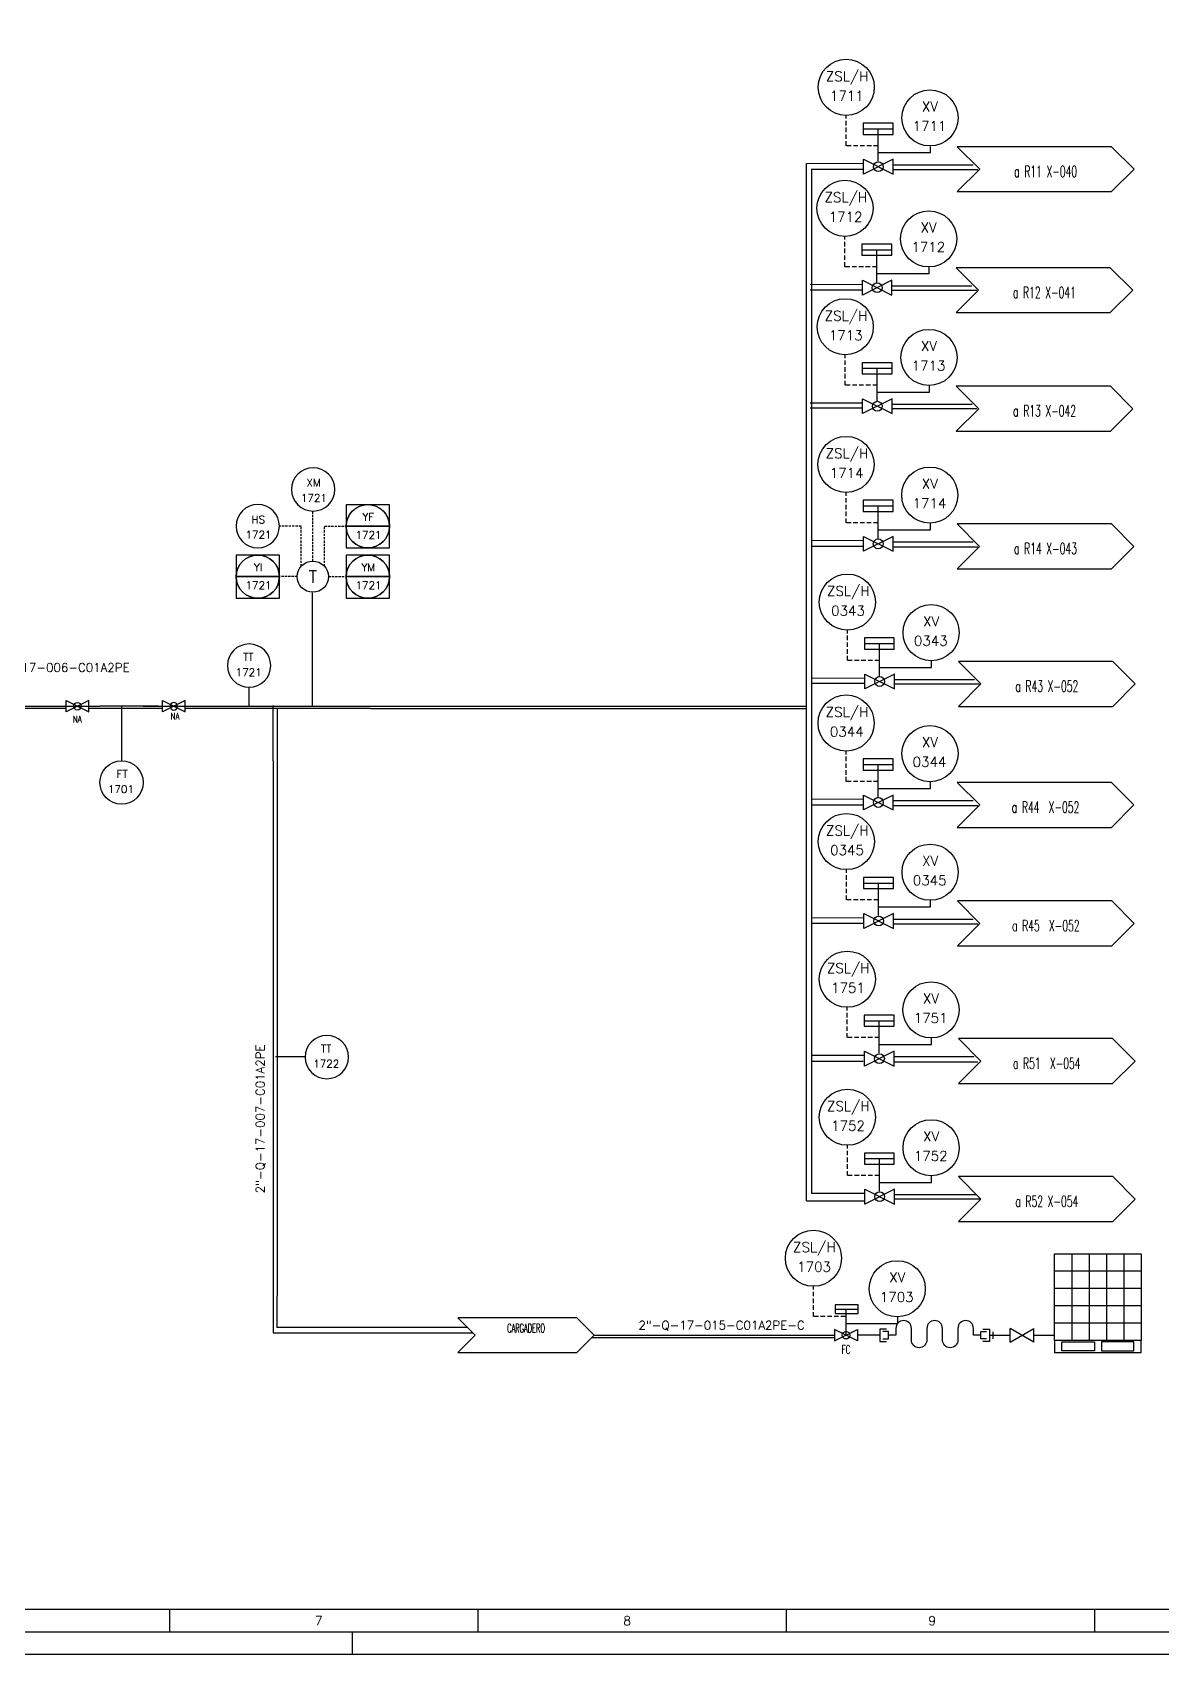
# Model space of a CAD drawing. Header units: millimetres. Extents: x 559 to 3993, y 623 to 920.
# Drawn here: x 1257.3 to 1382.4, y 622.9 to 802.7 of the extents above; entities that cross this region are included whole.
import ezdxf
from ezdxf.enums import TextEntityAlignment as Align

# ---------------------------------------------------------------- set-up
doc = ezdxf.new("R2010")
doc.units = ezdxf.units.MM
doc.linetypes.add('TRAZOS', pattern=[0.75, 0.5, -0.25])
for name, color, linetype in [('EQUIPOS', 5, 'Continuous'), ('FORMATO', 7, 'Continuous'), ('INSTRUMENTOS', 1, 'Continuous'), ('TEX', 7, 'Continuous'), ('TEXTO-VALVULAS Y ACCESORIOS', 7, 'Continuous'), ('TUBERIA', 5, 'Continuous'), ('TUBERÍA2', 1, 'TRAZOS'), ('VALVULAS Y ACCESORIOS', 1, 'Continuous')]:
    doc.layers.add(name, color=color, linetype=linetype)
doc.layers.add('TUBERÍA3', color=1, linetype='Continuous', true_color=0xff0000)
doc.styles.add('PY', font='ROMANS.shx')
doc.styles.add('PY1', font='ROMANS.shx', dxfattribs={"width": 0.8})
doc.styles.add('PY3', font='ROMANS.shx', dxfattribs={"width": 0.6})
doc.linetypes.add('SEÑAL_MECANICA2', pattern='A,4.411183,["o",PY,S=4.130212,R=360,X=0,Y=-1.374288],0.588817,-0.374158,["",PY,S=2,R=360,X=0,Y=-0.688262],-2.183682', length=7.55784)

# ---------------------------------------------------------------- blocks, each defined once
blk = doc.blocks.new('VALV GLOB-V')
at = {"layer": 'INSTRUMENTOS', "color": 1, "flags": 128}
blk.add_lwpolyline([(5.7, -1.43), (5.7, 1.43), (0, -1.43), (0, 1.43)], close=True, dxfattribs=at)
at = {"layer": 'INSTRUMENTOS', "color": 1}
blk.add_circle((2.85, 0), 0.95, dxfattribs=at)
at = {"layer": 'INSTRUMENTOS', "color": 7, "linetype": 'SEÑAL_MECANICA2', "style": 'PY'}
blk.add_attdef('REF.', text='', height=2, dxfattribs=at).set_placement((3, -3.37), align=Align.MIDDLE)
blk = doc.blocks.new('SEÑAL CIR')
at = {"color": 1}
blk.add_circle((0, 5.7), 5.7, dxfattribs=at)
at = {"layer": 'INSTRUMENTOS', "linetype": 'Continuous', "style": 'PY', "flags": 4}
for p in [(0.18, 6.94), (0.13, 2.95)]:
    blk.add_attdef('---', text='', height=2, dxfattribs=at).set_placement(p, align=Align.CENTER)
blk = doc.blocks.new('MARCO-A1')
at = {"layer": 'FORMATO', "color": 5}
for p, q in [((420.5, 10), (420.5, 5)), ((488.92, 10), (488.92, 5)), ((557.33, 10), (557.33, 5)), ((625.75, 10), (625.75, 5))]:
    blk.add_line(p, q, dxfattribs=at)
at = {"layer": 'FORMATO', "color": 1, "linetype": 'Continuous'}
blk.add_line((461, 5), (461, 0), dxfattribs=at)
at = {"layer": 'FORMATO', "color": 1}
blk.add_lwpolyline([(0, 594), (841, 594), (841, 0), (0, 0)], close=True, dxfattribs=at)
at = {"layer": 'FORMATO', "color": 5}
blk.add_lwpolyline([(5, 589), (836, 589), (836, 5), (5, 5)], close=True, dxfattribs=at)
at = {"layer": 'FORMATO', "color": 8, "linetype": 'Continuous'}
blk.add_lwpolyline([(10, 584), (831, 584), (831, 10), (10, 10)], close=True, dxfattribs=at)
at = {"layer": 'FORMATO', "color": 1, "style": 'PY'}
for s, p in [('7', (452.75, 6.5)), ('8', (521.17, 6.5)), ('9', (588.85, 6.5))]:
    blk.add_text(s, height=2, dxfattribs=at).set_placement(p)
blk = doc.blocks.new('SEÑAL CIRCU MARCO')
at = {"color": 1, "linetype": 'Continuous', "ltscale": 0.5}
blk.add_line((5.7, 5.7), (-5.7, 5.7), dxfattribs=at)
at = {"color": 1, "flags": 128}
blk.add_lwpolyline([(5.7, 0), (-5.7, 0), (-5.7, 11.4), (5.7, 11.4)], close=True, dxfattribs=at)
at = {"color": 1}
blk.add_circle((0, 5.7), 5.7, dxfattribs=at)
at = {"style": 'PY'}
for tag, p in [('XXX', (0.18, 7.98)), ('YYY', (0.13, 3.24))]:
    blk.add_attdef(tag, text='', height=2, dxfattribs=at).set_placement(p, align=Align.MIDDLE)
blk = doc.blocks.new('BANDERA DE FLUJO')
at = {"layer": 'TEX', "color": 1, "ltscale": 0.1, "flags": 128}
blk.add_lwpolyline([(-4, 4), (-31.46, 4), (-27.46, 0), (-31.46, -4), (-4, -4), (0, 0)], close=True, dxfattribs=at)
at = {"layer": 'TEX', "style": 'PY1', "width": 0.8}
for tag, p in [('ETIQUETA-LINEA-1', (-15.73, 0.61)), ('ETIQUETA-LINEA-2', (-15.73, -2.91))]:
    blk.add_attdef(tag, text='', height=2, dxfattribs=at).set_placement(p, align=Align.CENTER)

msp = doc.modelspace()

# ---------------------------------------------------------------- linework, layer by layer
at = {"color": 5}
for p, q in [((1343.56, 788.2), (1349.35, 788.18)), ((1352.67, 788.03), (1361.51, 788.03)), ((1343.44, 774.79), (1349.25, 774.77)), ((1352.53, 774.62), (1361.37, 774.62)), ((1343.46, 761.65), (1349.28, 761.63)), ((1352.55, 761.48), (1361.4, 761.48)), ((1343.56, 746.4), (1349.38, 746.38)), ((1352.65, 746.23), (1361.5, 746.23)), ((1343.7, 731.14), (1349.49, 731.12)), ((1352.8, 730.97), (1361.65, 730.97)), ((1271.23, 728.01), (1264.75, 728.01)), ((1277.97, 728.01), (1295.01, 728.01)), ((1283.95, 721.96), (1283.95, 728.1)), ((1343.57, 717.73), (1349.39, 717.71)), ((1352.66, 717.56), (1361.51, 717.56)), ((1343.6, 704.59), (1349.41, 704.57)), ((1352.69, 704.42), (1361.53, 704.42)), ((1343.7, 689.34), (1349.51, 689.32)), ((1352.79, 689.17), (1361.63, 689.17)), ((1343.06, 673.2), (1349.54, 673.18)), ((1352.8, 673.87), (1361.88, 673.87))]:
    msp.add_line(p, q, dxfattribs=at)
at = {"color": 1}
for p, q in [((1281.28, 728.01), (1281.28, 730.11)), ((1363.31, 658.28), (1365.6, 658.28)), ((1363.75, 657.88), (1363.75, 658.68)), ((1368.25, 657.52), (1365.6, 659.05)), ((1365.6, 657.52), (1368.25, 659.05)), ((1365.6, 657.52), (1365.6, 659.05)), ((1368.25, 657.52), (1368.25, 659.05)), ((1370.54, 658.27), (1368.25, 658.27))]:
    msp.add_line(p, q, dxfattribs=at)
for p, q in [((1372.46, 667.31), (1372.46, 657.71)), ((1374.38, 667.31), (1374.38, 657.71)), ((1376.3, 667.31), (1376.3, 657.71)), ((1378.22, 667.31), (1378.22, 657.71)), ((1380.14, 665.39), (1370.54, 665.39)), ((1380.14, 663.47), (1370.54, 663.47)), ((1380.14, 661.55), (1370.54, 661.55)), ((1380.14, 659.63), (1370.54, 659.63))]:
    msp.add_line(p, q)
at = {"color": 4}
msp.add_line((1319.25, 658.03), (1346.17, 658.03), dxfattribs=at)
for points in [[(1380.14, 657.71), (1370.54, 657.71), (1370.54, 667.31), (1380.14, 667.31)], [(1380.14, 657.71), (1370.54, 657.71), (1370.54, 656.37), (1380.14, 656.37)], [(1371.36, 657.55), (1374.95, 657.55), (1374.95, 656.55), (1371.36, 656.55)], [(1379.32, 657.55), (1375.73, 657.55), (1375.73, 656.55), (1379.32, 656.55)]]:
    msp.add_lwpolyline(points, close=True)
at = {"color": 1, "flags": 128}
for points in [[(1351.91, 658.96), (1351.19, 658.96), (1351.19, 657.59), (1351.91, 657.59)], [(1362.59, 658.96), (1363.31, 658.96), (1363.31, 657.59), (1362.59, 657.59)]]:
    msp.add_lwpolyline(points, dxfattribs=at)
at = {"color": 1}
msp.add_circle((1288.34, 742.37), 1.73, dxfattribs=at)
at = {"layer": 'EQUIPOS'}
msp.add_line((1283.95, 721.94), (1283.95, 665.8), dxfattribs=at)
at = {"layer": 'INSTRUMENTOS', "color": 1, "ltscale": 0.1, "flags": 128}
for points in [[(1351.51, 657.87), (1352.13, 657.87), (1352.13, 658.7), (1351.51, 658.7)], [(1363, 657.87), (1362.37, 657.87), (1362.37, 658.7), (1363, 658.7)]]:
    msp.add_lwpolyline(points, dxfattribs=at)
at = {"layer": 'TUBERIA', "color": 5}
for p, q in [((1343.06, 788.18), (1343.56, 788.2)), ((1343.06, 673.2), (1343.06, 788.18)), ((1295.01, 728.01), (1343.06, 728.01)), ((1283.95, 665.8), (1283.95, 658.55)), ((1283.95, 658.55), (1306.09, 658.55))]:
    msp.add_line(p, q, dxfattribs=at)
at = {"layer": 'TUBERIA', "color": 4}
for p, q in [((1343.6, 787.55), (1343.6, 674)), ((1349.35, 787.52), (1343.57, 787.52)), ((1362.03, 787.46), (1352.69, 787.46)), ((1349.24, 774.14), (1343.46, 774.14)), ((1361.93, 774.08), (1352.58, 774.08)), ((1349.25, 761.04), (1343.47, 761.04)), ((1361.93, 760.98), (1352.59, 760.98)), ((1349.37, 745.7), (1343.58, 745.7)), ((1362.05, 745.64), (1352.7, 745.64)), ((1349.49, 730.52), (1343.71, 730.52)), ((1362.18, 730.46), (1352.83, 730.46)), ((1294.75, 727.75), (1343.06, 727.75)), ((1349.36, 717.04), (1343.58, 717.04)), ((1362.05, 716.98), (1352.7, 716.98)), ((1349.36, 703.92), (1343.58, 703.92)), ((1362.05, 703.86), (1352.7, 703.86)), ((1349.34, 688.61), (1343.73, 688.61)), ((1362.02, 688.55), (1352.78, 688.55)), ((1349.51, 674), (1343.6, 674)), ((1362.34, 673.35), (1352.83, 673.35)), ((1284.4, 666.13), (1284.36, 659.13)), ((1305.51, 659.13), (1284.36, 659.13))]:
    msp.add_line(p, q, dxfattribs=at)
at = {"layer": 'TUBERIA', "color": 1}
for p, q in [((1288.27, 740.59), (1288.27, 728.01)), ((1287.46, 689.15), (1284.22, 689.15))]:
    msp.add_line(p, q, dxfattribs=at)
at = {"layer": 'TUBERIA', "color": 4, "linetype": 'Continuous'}
for p, q in [((1260.99, 727.75), (1256.33, 727.75)), ((1269.54, 727.75), (1263.51, 727.75)), ((1271.67, 727.75), (1269.54, 727.75)), ((1294.75, 727.75), (1274.2, 727.75)), ((1284.4, 727.75), (1284.4, 719.36)), ((1284.4, 719.44), (1284.4, 666.13))]:
    msp.add_line(p, q, dxfattribs=at)
at = {"layer": 'TUBERIA', "color": 5, "linetype": 'Continuous'}
for p, q in [((1256.34, 728.01), (1264.75, 728.01)), ((1269.55, 728.01), (1277.97, 728.01)), ((1291.17, 728.01), (1295.01, 728.01)), ((1319.52, 658.3), (1346.17, 658.29)), ((1351.19, 658.29), (1348.69, 658.29))]:
    msp.add_line(p, q, dxfattribs=at)
at = {"layer": 'TUBERIA', "color": 1, "linetype": 'Continuous', "ltscale": 5}
msp.add_line((1267.15, 728.01), (1267.15, 721.95), dxfattribs=at)
at = {"layer": 'TUBERIA', "color": 5, "linetype": 'Continuous', "flags": 128}
msp.add_lwpolyline([(1362.37, 658.29), (1361.55, 658.29), (1361.55, 659.05, 1), (1359.83, 659.05), (1359.83, 657.76, -1), (1358.11, 657.76), (1358.11, 659.05, 1), (1356.39, 659.05), (1356.39, 657.76, -1), (1354.67, 657.76), (1354.67, 659.05, 1), (1352.95, 659.05), (1352.95, 658.29), (1352.13, 658.29)], format="xyb", dxfattribs=at)
at = {"layer": 'TUBERÍA2'}
for points in [[(1350.99, 790.14), (1347.45, 790.14), (1347.45, 793.47)], [(1350.85, 776.73), (1347.31, 776.73), (1347.31, 780.05)], [(1350.88, 763.59), (1347.34, 763.59), (1347.34, 766.92)], [(1350.98, 748.33), (1347.43, 748.33), (1347.43, 751.66)], [(1351.12, 733.08), (1347.58, 733.08), (1347.58, 736.41)], [(1350.99, 719.67), (1347.44, 719.67), (1347.44, 722.99)], [(1351.01, 706.53), (1347.47, 706.53), (1347.47, 709.86)], [(1351.11, 691.27), (1347.57, 691.27), (1347.57, 694.6)], [(1351.12, 675.98), (1347.58, 675.98), (1347.58, 679.31)], [(1347.36, 660.35), (1343.82, 660.35), (1343.82, 663.67)]]:
    msp.add_lwpolyline(points, dxfattribs=at)
at = {"layer": 'TUBERÍA2', "ltscale": 0.5}
for points in [[(1288.34, 744.1), (1288.34, 749.64)], [(1287.04, 743.51), (1287.04, 747.96), (1284.64, 747.96)], [(1289.64, 743.51), (1289.64, 747.96), (1292.04, 747.96)], [(1286.61, 742.37), (1284.64, 742.37)], [(1290.07, 742.37), (1292.04, 742.37)]]:
    msp.add_lwpolyline(points, dxfattribs=at)
at = {"layer": 'TUBERÍA3'}
for points in [[(1350.99, 789.38), (1356.78, 789.38)], [(1356.78, 789.38), (1356.78, 790.07)], [(1350.85, 775.96), (1356.64, 775.96)], [(1356.64, 775.96), (1356.64, 776.66)], [(1350.88, 762.83), (1356.67, 762.83)], [(1356.67, 762.83), (1356.67, 763.52)], [(1356.77, 747.57), (1356.77, 748.26)], [(1292.04, 747.95), (1296.84, 747.96)], [(1350.98, 747.57), (1356.77, 747.57)], [(1279.84, 742.37), (1284.64, 742.37)], [(1292.04, 742.37), (1296.84, 742.37)], [(1351.12, 732.31), (1356.91, 732.31)], [(1356.91, 732.31), (1356.91, 733.01)], [(1356.78, 718.9), (1356.78, 719.59)], [(1350.99, 718.9), (1356.78, 718.9)], [(1351.01, 705.77), (1356.8, 705.77)], [(1356.8, 705.77), (1356.8, 706.46)], [(1351.11, 690.51), (1356.9, 690.51)], [(1356.9, 690.51), (1356.9, 691.2)], [(1351.12, 675.22), (1356.91, 675.22)], [(1356.91, 675.22), (1356.91, 675.91)], [(1353.15, 659.58), (1353.15, 660.27)], [(1347.36, 659.58), (1353.15, 659.58)]]:
    msp.add_lwpolyline(points, dxfattribs=at)
for centre in [(1294.44, 747.96), (1282.24, 742.37), (1294.44, 742.37)]:
    msp.add_circle(centre, 2.4, dxfattribs=at)
at = {"layer": 'VALVULAS Y ACCESORIOS'}
for p, q in [((1349.33, 792.02), (1352.65, 792.02)), ((1350.99, 788.41), (1350.99, 792.02)), ((1349.19, 778.61), (1352.51, 778.61)), ((1350.85, 774.99), (1350.85, 778.61)), ((1349.22, 765.47), (1352.54, 765.47)), ((1350.88, 761.86), (1350.88, 765.47)), ((1349.32, 750.22), (1352.64, 750.22)), ((1350.98, 746.6), (1350.98, 750.22)), ((1349.46, 734.96), (1352.78, 734.96)), ((1351.12, 731.34), (1351.12, 734.96)), ((1349.33, 721.55), (1352.65, 721.55)), ((1350.99, 717.93), (1350.99, 721.55)), ((1349.35, 708.41), (1352.67, 708.41)), ((1351.01, 704.8), (1351.01, 708.41)), ((1349.45, 693.15), (1352.77, 693.15)), ((1351.11, 689.54), (1351.11, 693.15)), ((1349.46, 677.86), (1352.78, 677.86)), ((1351.12, 674.25), (1351.12, 677.86)), ((1346.22, 661.17), (1348.78, 661.17)), ((1347.43, 658.29), (1347.43, 661.19))]:
    msp.add_line(p, q, dxfattribs=at)
at = {"layer": 'VALVULAS Y ACCESORIOS', "flags": 128}
for points in [[(1349.33, 792.64), (1349.33, 791.4), (1352.65, 791.4), (1352.65, 792.64)], [(1349.19, 779.23), (1349.19, 777.99), (1352.51, 777.99), (1352.51, 779.23)], [(1349.22, 766.09), (1349.22, 764.85), (1352.54, 764.85), (1352.54, 766.09)], [(1349.32, 750.84), (1349.32, 749.59), (1352.64, 749.59), (1352.64, 750.84)], [(1349.46, 735.58), (1349.46, 734.34), (1352.78, 734.34), (1352.78, 735.58)], [(1349.33, 722.17), (1349.33, 720.92), (1352.65, 720.92), (1352.65, 722.17)], [(1349.35, 709.03), (1349.35, 707.79), (1352.67, 707.79), (1352.67, 709.03)], [(1349.45, 693.78), (1349.45, 692.53), (1352.77, 692.53), (1352.77, 693.78)], [(1349.46, 678.48), (1349.46, 677.24), (1352.78, 677.24), (1352.78, 678.48)], [(1346.22, 661.65), (1346.22, 660.69), (1348.78, 660.69), (1348.78, 661.65)]]:
    msp.add_lwpolyline(points, close=True, dxfattribs=at)

# ---------------------------------------------------------------- block references
at = {"xscale": 0.499409123998651, "yscale": 0.499409123998651, "zscale": 0.499409123998651}
msp.add_blockref('MARCO-A1', (1062.47, 622.89), dxfattribs=at)
at = {"linetype": 'Continuous'}
ref = msp.add_blockref('SEÑAL CIR', (1347.45, 793.5), dxfattribs=dict(at, xscale=0.5458906107165858, yscale=0.5458906107165858, zscale=0.5458906107165858))
ref.add_attrib('---', 'ZSL/H', dxfattribs={"layer": 'INSTRUMENTOS', "color": 7, "linetype": 'Continuous', "height": 1.092, "style": 'PY'}).set_placement((1347.55, 797.29), align=Align.CENTER)
ref.add_attrib('---', '1711', dxfattribs={"layer": 'INSTRUMENTOS', "color": 7, "linetype": 'Continuous', "height": 1.092, "style": 'PY'}).set_placement((1347.52, 795.12), align=Align.CENTER)
ref = msp.add_blockref('SEÑAL CIR', (1356.73, 790.11), dxfattribs=dict(at, xscale=0.545890610716515, yscale=0.545890610716515, zscale=0.545890610716515))
ref.add_attrib('---', 'XV', dxfattribs={"layer": 'INSTRUMENTOS', "color": 7, "linetype": 'Continuous', "height": 1.092, "style": 'PY'}).set_placement((1356.73, 793.94), align=Align.CENTER)
ref.add_attrib('---', '1711', dxfattribs={"layer": 'INSTRUMENTOS', "color": 7, "linetype": 'Continuous', "height": 1.092, "style": 'PY'}).set_placement((1356.68, 791.77), align=Align.CENTER)
ref = msp.add_blockref('BANDERA DE FLUJO', (1379.34, 787.54), dxfattribs=dict(xscale=0.6223812686313535, yscale=0.6223812686313535, zscale=0.6223812686313535))
ref.add_attrib('ETIQUETA-LINEA-1', 'a R11 X-040', dxfattribs={"layer": 'TEX', "height": 1.2448, "style": 'PY1', "width": 0.6}).set_placement((1369.55, 787.91), align=Align.TOP_CENTER)
for p, xscale, yscale, zscale in [((1349.37, 787.81), 0.5746216954910015, 0.5746216954910015, 0.5746216954910015), ((1349.24, 774.4), 0.5746216954910015, 0.5746216954910015, 0.5746216954910015), ((1349.26, 761.26), 0.5746216954910015, 0.5746216954910015, 0.5746216954910015), ((1349.36, 746.01), 0.5746216954910015, 0.5746216954910015, 0.5746216954910015), ((1349.51, 730.75), 0.5746216954910015, 0.5746216954910015, 0.5746216954910015), ((1260.99, 728.01), 0.4431663157893854, 0.4431663157893854, 0.4431663157893854), ((1274.2, 728.01), -0.4431663157894946, 0.4431663157894946, 0.4431663157894525), ((1349.37, 717.34), 0.5746216954910015, 0.5746216954910015, 0.5746216954910015), ((1349.4, 704.2), 0.5746216954910015, 0.5746216954910015, 0.5746216954910015), ((1349.49, 688.95), 0.5746216954910015, 0.5746216954910015, 0.5746216954910015), ((1349.51, 673.65), 0.5746216954910015, 0.5746216954910015, 0.5746216954910015)]:
    msp.add_blockref('VALV GLOB-V', p, dxfattribs=dict(at, xscale=xscale, yscale=yscale, zscale=zscale))
ref = msp.add_blockref('SEÑAL CIR', (1347.31, 780.09), dxfattribs=dict(at, xscale=0.5458906107165858, yscale=0.5458906107165858, zscale=0.5458906107165858))
ref.add_attrib('---', 'ZSL/H', dxfattribs={"layer": 'INSTRUMENTOS', "color": 7, "linetype": 'Continuous', "height": 1.092, "style": 'PY'}).set_placement((1347.41, 783.88), align=Align.CENTER)
ref.add_attrib('---', '1712', dxfattribs={"layer": 'INSTRUMENTOS', "color": 7, "linetype": 'Continuous', "height": 1.092, "style": 'PY'}).set_placement((1347.38, 781.7), align=Align.CENTER)
ref = msp.add_blockref('SEÑAL CIR', (1356.59, 776.7), dxfattribs=dict(at, xscale=0.545890610716515, yscale=0.545890610716515, zscale=0.545890610716515))
ref.add_attrib('---', 'XV', dxfattribs={"layer": 'INSTRUMENTOS', "color": 7, "linetype": 'Continuous', "height": 1.092, "style": 'PY'}).set_placement((1356.59, 780.53), align=Align.CENTER)
ref.add_attrib('---', '1712', dxfattribs={"layer": 'INSTRUMENTOS', "color": 7, "linetype": 'Continuous', "height": 1.092, "style": 'PY'}).set_placement((1356.54, 778.36), align=Align.CENTER)
ref = msp.add_blockref('BANDERA DE FLUJO', (1379.2, 774.13), dxfattribs=dict(xscale=0.6223812686313535, yscale=0.6223812686313535, zscale=0.6223812686313535))
ref.add_attrib('ETIQUETA-LINEA-1', 'a R12 X-041', dxfattribs={"layer": 'TEX', "height": 1.2448, "style": 'PY1', "width": 0.6}).set_placement((1369.41, 774.5), align=Align.TOP_CENTER)
ref = msp.add_blockref('SEÑAL CIR', (1347.34, 766.96), dxfattribs=dict(at, xscale=0.5458906107165858, yscale=0.5458906107165858, zscale=0.5458906107165858))
ref.add_attrib('---', 'ZSL/H', dxfattribs={"layer": 'INSTRUMENTOS', "color": 7, "linetype": 'Continuous', "height": 1.092, "style": 'PY'}).set_placement((1347.43, 770.74), align=Align.CENTER)
ref.add_attrib('---', '1713', dxfattribs={"layer": 'INSTRUMENTOS', "color": 7, "linetype": 'Continuous', "height": 1.092, "style": 'PY'}).set_placement((1347.4, 768.57), align=Align.CENTER)
ref = msp.add_blockref('SEÑAL CIR', (1356.62, 763.56), dxfattribs=dict(at, xscale=0.545890610716515, yscale=0.545890610716515, zscale=0.545890610716515))
ref.add_attrib('---', 'XV', dxfattribs={"layer": 'INSTRUMENTOS', "color": 7, "linetype": 'Continuous', "height": 1.092, "style": 'PY'}).set_placement((1356.62, 767.39), align=Align.CENTER)
ref.add_attrib('---', '1713', dxfattribs={"layer": 'INSTRUMENTOS', "color": 7, "linetype": 'Continuous', "height": 1.092, "style": 'PY'}).set_placement((1356.57, 765.22), align=Align.CENTER)
ref = msp.add_blockref('BANDERA DE FLUJO', (1379.22, 760.99), dxfattribs=dict(xscale=0.6223812686313535, yscale=0.6223812686313535, zscale=0.6223812686313535))
ref.add_attrib('ETIQUETA-LINEA-1', 'a R13 X-042', dxfattribs={"layer": 'TEX', "height": 1.2448, "style": 'PY1', "width": 0.6}).set_placement((1369.43, 761.37), align=Align.TOP_CENTER)
ref = msp.add_blockref('SEÑAL CIR', (1347.43, 751.7), dxfattribs=dict(at, xscale=0.5458906107165858, yscale=0.5458906107165858, zscale=0.5458906107165858))
ref.add_attrib('---', 'ZSL/H', dxfattribs={"layer": 'INSTRUMENTOS', "color": 7, "linetype": 'Continuous', "height": 1.092, "style": 'PY'}).set_placement((1347.53, 755.49), align=Align.CENTER)
ref.add_attrib('---', '1714', dxfattribs={"layer": 'INSTRUMENTOS', "color": 7, "linetype": 'Continuous', "height": 1.092, "style": 'PY'}).set_placement((1347.5, 753.31), align=Align.CENTER)
ref = msp.add_blockref('SEÑAL CIR', (1288.38, 754.44), dxfattribs=dict(at, xscale=-0.4210080000000198, yscale=0.4210080000000198, zscale=0.4210080000000198, rotation=180))
ref.add_attrib('---', '1721', dxfattribs={"layer": 'INSTRUMENTOS', "color": 7, "linetype": 'Continuous', "height": 0.842, "style": 'PY'}).set_placement((1288.46, 750.68), align=Align.CENTER)
ref.add_attrib('---', 'XM', dxfattribs={"layer": 'INSTRUMENTOS', "color": 7, "linetype": 'Continuous', "height": 0.842, "style": 'PY'}).set_placement((1288.43, 752.36), align=Align.CENTER)
ref = msp.add_blockref('SEÑAL CIR', (1356.71, 748.3), dxfattribs=dict(at, xscale=0.545890610716515, yscale=0.545890610716515, zscale=0.545890610716515))
ref.add_attrib('---', 'XV', dxfattribs={"layer": 'INSTRUMENTOS', "color": 7, "linetype": 'Continuous', "height": 1.092, "style": 'PY'}).set_placement((1356.71, 752.14), align=Align.CENTER)
ref.add_attrib('---', '1714', dxfattribs={"layer": 'INSTRUMENTOS', "color": 7, "linetype": 'Continuous', "height": 1.092, "style": 'PY'}).set_placement((1356.67, 749.96), align=Align.CENTER)
ref = msp.add_blockref('SEÑAL CIR', (1282.24, 750.37), dxfattribs=dict(at, xscale=-0.4210080000000198, yscale=0.4210080000000198, zscale=0.4210080000000198, rotation=180))
ref.add_attrib('---', '1721', dxfattribs={"layer": 'INSTRUMENTOS', "color": 7, "linetype": 'Continuous', "height": 0.842, "style": 'PY'}).set_placement((1282.32, 746.6), align=Align.CENTER)
ref.add_attrib('---', 'HS', dxfattribs={"layer": 'INSTRUMENTOS', "color": 7, "linetype": 'Continuous', "height": 0.842, "style": 'PY'}).set_placement((1282.29, 748.28), align=Align.CENTER)
ref = msp.add_blockref('SEÑAL CIRCU MARCO', (1294.44, 750.35), dxfattribs=dict(xscale=-0.4210080000000198, yscale=0.4210080000000198, zscale=0.4210080000000198, rotation=180))
ref.add_attrib('XXX', '1721', dxfattribs={"height": 0.842, "style": 'PY'}).set_placement((1294.51, 746.99), align=Align.MIDDLE)
ref.add_attrib('YYY', 'YF', dxfattribs={"height": 0.842, "style": 'PY'}).set_placement((1294.49, 748.99), align=Align.MIDDLE)
ref = msp.add_blockref('BANDERA DE FLUJO', (1379.32, 745.73), dxfattribs=dict(xscale=0.6223812686313535, yscale=0.6223812686313535, zscale=0.6223812686313535))
ref.add_attrib('ETIQUETA-LINEA-1', 'a R14 X-043', dxfattribs={"layer": 'TEX', "height": 1.2448, "style": 'PY1', "width": 0.6}).set_placement((1369.53, 746.11), align=Align.TOP_CENTER)
ref = msp.add_blockref('SEÑAL CIRCU MARCO', (1282.24, 744.77), dxfattribs=dict(xscale=-0.4210080000000198, yscale=0.4210080000000198, zscale=0.4210080000000198, rotation=180))
ref.add_attrib('XXX', '1721', dxfattribs={"height": 0.842, "style": 'PY'}).set_placement((1282.32, 741.41), align=Align.MIDDLE)
ref.add_attrib('YYY', 'YI', dxfattribs={"height": 0.842, "style": 'PY'}).set_placement((1282.29, 743.41), align=Align.MIDDLE)
ref = msp.add_blockref('SEÑAL CIRCU MARCO', (1294.44, 744.77), dxfattribs=dict(xscale=-0.4210080000000198, yscale=0.4210080000000198, zscale=0.4210080000000198, rotation=180))
ref.add_attrib('XXX', '1721', dxfattribs={"height": 0.842, "style": 'PY'}).set_placement((1294.51, 741.41), align=Align.MIDDLE)
ref.add_attrib('YYY', 'YM', dxfattribs={"height": 0.842, "style": 'PY'}).set_placement((1294.49, 743.41), align=Align.MIDDLE)
ref = msp.add_blockref('SEÑAL CIR', (1347.58, 736.44), dxfattribs=dict(at, xscale=0.5458906107165858, yscale=0.5458906107165858, zscale=0.5458906107165858))
ref.add_attrib('---', 'ZSL/H', dxfattribs={"layer": 'INSTRUMENTOS', "color": 7, "linetype": 'Continuous', "height": 1.092, "style": 'PY'}).set_placement((1347.68, 740.23), align=Align.CENTER)
ref.add_attrib('---', '0343', dxfattribs={"layer": 'INSTRUMENTOS', "color": 7, "linetype": 'Continuous', "height": 1.092, "style": 'PY'}).set_placement((1347.65, 738.05), align=Align.CENTER)
ref = msp.add_blockref('SEÑAL CIR', (1356.86, 733.05), dxfattribs=dict(at, xscale=0.545890610716515, yscale=0.545890610716515, zscale=0.545890610716515))
ref.add_attrib('---', 'XV', dxfattribs={"layer": 'INSTRUMENTOS', "color": 7, "linetype": 'Continuous', "height": 1.092, "style": 'PY'}).set_placement((1356.86, 736.88), align=Align.CENTER)
ref.add_attrib('---', '0343', dxfattribs={"layer": 'INSTRUMENTOS', "color": 7, "linetype": 'Continuous', "height": 1.092, "style": 'PY'}).set_placement((1356.82, 734.71), align=Align.CENTER)
ref = msp.add_blockref('SEÑAL CIR', (1281.28, 730.11), dxfattribs=dict(at, xscale=-0.4210080000000744, yscale=0.4210079999999652, zscale=0.421008))
ref.add_attrib('---', 'TT', dxfattribs={"layer": 'INSTRUMENTOS', "color": 7, "linetype": 'Continuous', "height": 0.842, "style": 'PY'}).set_placement((1281.2, 733.03), align=Align.CENTER)
ref.add_attrib('---', '1721', dxfattribs={"layer": 'INSTRUMENTOS', "color": 7, "linetype": 'Continuous', "height": 0.842, "style": 'PY'}).set_placement((1281.23, 731.35), align=Align.CENTER)
ref = msp.add_blockref('BANDERA DE FLUJO', (1379.47, 730.48), dxfattribs=dict(xscale=0.6223812686313535, yscale=0.6223812686313535, zscale=0.6223812686313535))
ref.add_attrib('ETIQUETA-LINEA-1', 'a R43 X-052', dxfattribs={"layer": 'TEX', "height": 1.2448, "style": 'PY1', "width": 0.6}).set_placement((1369.68, 730.85), align=Align.TOP_CENTER)
ref = msp.add_blockref('SEÑAL CIR', (1347.44, 723.03), dxfattribs=dict(at, xscale=0.5458906107165858, yscale=0.5458906107165858, zscale=0.5458906107165858))
ref.add_attrib('---', 'ZSL/H', dxfattribs={"layer": 'INSTRUMENTOS', "color": 7, "linetype": 'Continuous', "height": 1.092, "style": 'PY'}).set_placement((1347.54, 726.82), align=Align.CENTER)
ref.add_attrib('---', '0344', dxfattribs={"layer": 'INSTRUMENTOS', "color": 7, "linetype": 'Continuous', "height": 1.092, "style": 'PY'}).set_placement((1347.51, 724.64), align=Align.CENTER)
ref = msp.add_blockref('SEÑAL CIR', (1356.73, 719.64), dxfattribs=dict(at, xscale=0.545890610716515, yscale=0.545890610716515, zscale=0.545890610716515))
ref.add_attrib('---', 'XV', dxfattribs={"layer": 'INSTRUMENTOS', "color": 7, "linetype": 'Continuous', "height": 1.092, "style": 'PY'}).set_placement((1356.73, 723.47), align=Align.CENTER)
ref.add_attrib('---', '0344', dxfattribs={"layer": 'INSTRUMENTOS', "color": 7, "linetype": 'Continuous', "height": 1.092, "style": 'PY'}).set_placement((1356.68, 721.29), align=Align.CENTER)
ref = msp.add_blockref('SEÑAL CIR', (1267.15, 717.15), dxfattribs=dict(at, xscale=0.4210079999999652, yscale=0.4210079999999652, zscale=0.4210079999999652))
ref.add_attrib('---', 'FT', dxfattribs={"layer": 'INSTRUMENTOS', "color": 7, "linetype": 'Continuous', "height": 0.842, "style": 'PY'}).set_placement((1267.22, 720.07), align=Align.CENTER)
ref.add_attrib('---', '1701', dxfattribs={"layer": 'INSTRUMENTOS', "color": 7, "linetype": 'Continuous', "height": 0.842, "style": 'PY'}).set_placement((1267.08, 718.39), align=Align.CENTER)
ref = msp.add_blockref('BANDERA DE FLUJO', (1379.33, 717.07), dxfattribs=dict(xscale=0.6223812686313535, yscale=0.6223812686313535, zscale=0.6223812686313535))
ref.add_attrib('ETIQUETA-LINEA-1', 'a R44  X-052', dxfattribs={"layer": 'TEX', "height": 1.2448, "style": 'PY1', "width": 0.6}).set_placement((1369.54, 717.44), align=Align.TOP_CENTER)
ref = msp.add_blockref('SEÑAL CIR', (1347.47, 709.9), dxfattribs=dict(at, xscale=0.5458906107165858, yscale=0.5458906107165858, zscale=0.5458906107165858))
ref.add_attrib('---', 'ZSL/H', dxfattribs={"layer": 'INSTRUMENTOS', "color": 7, "linetype": 'Continuous', "height": 1.092, "style": 'PY'}).set_placement((1347.57, 713.68), align=Align.CENTER)
ref.add_attrib('---', '0345', dxfattribs={"layer": 'INSTRUMENTOS', "color": 7, "linetype": 'Continuous', "height": 1.092, "style": 'PY'}).set_placement((1347.54, 711.51), align=Align.CENTER)
ref = msp.add_blockref('SEÑAL CIR', (1356.75, 706.5), dxfattribs=dict(at, xscale=0.545890610716515, yscale=0.545890610716515, zscale=0.545890610716515))
ref.add_attrib('---', 'XV', dxfattribs={"layer": 'INSTRUMENTOS', "color": 7, "linetype": 'Continuous', "height": 1.092, "style": 'PY'}).set_placement((1356.75, 710.33), align=Align.CENTER)
ref.add_attrib('---', '0345', dxfattribs={"layer": 'INSTRUMENTOS', "color": 7, "linetype": 'Continuous', "height": 1.092, "style": 'PY'}).set_placement((1356.7, 708.16), align=Align.CENTER)
ref = msp.add_blockref('BANDERA DE FLUJO', (1379.36, 703.93), dxfattribs=dict(xscale=0.6223812686313535, yscale=0.6223812686313535, zscale=0.6223812686313535))
ref.add_attrib('ETIQUETA-LINEA-1', 'a R45  X-052', dxfattribs={"layer": 'TEX', "height": 1.2448, "style": 'PY1', "width": 0.6}).set_placement((1369.57, 704.31), align=Align.TOP_CENTER)
ref = msp.add_blockref('SEÑAL CIR', (1347.57, 694.64), dxfattribs=dict(at, xscale=0.5458906107165858, yscale=0.5458906107165858, zscale=0.5458906107165858))
ref.add_attrib('---', 'ZSL/H', dxfattribs={"layer": 'INSTRUMENTOS', "color": 7, "linetype": 'Continuous', "height": 1.092, "style": 'PY'}).set_placement((1347.67, 698.43), align=Align.CENTER)
ref.add_attrib('---', '1751', dxfattribs={"layer": 'INSTRUMENTOS', "color": 7, "linetype": 'Continuous', "height": 1.092, "style": 'PY'}).set_placement((1347.64, 696.25), align=Align.CENTER)
ref = msp.add_blockref('SEÑAL CIR', (1356.85, 691.24), dxfattribs=dict(at, xscale=0.545890610716515, yscale=0.545890610716515, zscale=0.545890610716515))
ref.add_attrib('---', 'XV', dxfattribs={"layer": 'INSTRUMENTOS', "color": 7, "linetype": 'Continuous', "height": 1.092, "style": 'PY'}).set_placement((1356.85, 695.07), align=Align.CENTER)
ref.add_attrib('---', '1751', dxfattribs={"layer": 'INSTRUMENTOS', "color": 7, "linetype": 'Continuous', "height": 1.092, "style": 'PY'}).set_placement((1356.8, 692.9), align=Align.CENTER)
ref = msp.add_blockref('SEÑAL CIR', (1289.89, 686.72), dxfattribs=dict(at, xscale=-0.4210080000000744, yscale=0.4210079999999652, zscale=0.421008))
ref.add_attrib('---', 'TT', dxfattribs={"layer": 'INSTRUMENTOS', "color": 7, "linetype": 'Continuous', "height": 0.842, "style": 'PY'}).set_placement((1289.81, 689.64), align=Align.CENTER)
ref.add_attrib('---', '1722', dxfattribs={"layer": 'INSTRUMENTOS', "color": 7, "linetype": 'Continuous', "height": 0.842, "style": 'PY'}).set_placement((1289.83, 687.96), align=Align.CENTER)
ref = msp.add_blockref('BANDERA DE FLUJO', (1379.46, 688.67), dxfattribs=dict(xscale=0.6223812686313535, yscale=0.6223812686313535, zscale=0.6223812686313535))
ref.add_attrib('ETIQUETA-LINEA-1', 'a R51  X-054', dxfattribs={"layer": 'TEX', "height": 1.2448, "style": 'PY1', "width": 0.6}).set_placement((1369.67, 689.05), align=Align.TOP_CENTER)
ref = msp.add_blockref('SEÑAL CIR', (1347.58, 679.34), dxfattribs=dict(at, xscale=0.5458906107165858, yscale=0.5458906107165858, zscale=0.5458906107165858))
ref.add_attrib('---', 'ZSL/H', dxfattribs={"layer": 'INSTRUMENTOS', "color": 7, "linetype": 'Continuous', "height": 1.092, "style": 'PY'}).set_placement((1347.68, 683.13), align=Align.CENTER)
ref.add_attrib('---', '1752', dxfattribs={"layer": 'INSTRUMENTOS', "color": 7, "linetype": 'Continuous', "height": 1.092, "style": 'PY'}).set_placement((1347.65, 680.96), align=Align.CENTER)
ref = msp.add_blockref('SEÑAL CIR', (1356.86, 675.95), dxfattribs=dict(at, xscale=0.545890610716515, yscale=0.545890610716515, zscale=0.545890610716515))
ref.add_attrib('---', 'XV', dxfattribs={"layer": 'INSTRUMENTOS', "color": 7, "linetype": 'Continuous', "height": 1.092, "style": 'PY'}).set_placement((1356.86, 679.78), align=Align.CENTER)
ref.add_attrib('---', '1752', dxfattribs={"layer": 'INSTRUMENTOS', "color": 7, "linetype": 'Continuous', "height": 1.092, "style": 'PY'}).set_placement((1356.81, 677.61), align=Align.CENTER)
ref = msp.add_blockref('BANDERA DE FLUJO', (1379.47, 673.38), dxfattribs=dict(xscale=0.6223812686313535, yscale=0.6223812686313535, zscale=0.6223812686313535))
ref.add_attrib('ETIQUETA-LINEA-1', 'a R52 X-054', dxfattribs={"layer": 'TEX', "height": 1.2448, "style": 'PY1', "width": 0.6}).set_placement((1369.68, 673.75), align=Align.TOP_CENTER)
ref = msp.add_blockref('SEÑAL CIR', (1343.82, 663.71), dxfattribs=dict(at, xscale=0.5458906107165858, yscale=0.5458906107165858, zscale=0.5458906107165858))
ref.add_attrib('---', 'ZSL/H', dxfattribs={"layer": 'INSTRUMENTOS', "color": 7, "linetype": 'Continuous', "height": 1.092, "style": 'PY'}).set_placement((1343.92, 667.5), align=Align.CENTER)
ref.add_attrib('---', '1703', dxfattribs={"layer": 'INSTRUMENTOS', "color": 7, "linetype": 'Continuous', "height": 1.092, "style": 'PY'}).set_placement((1343.89, 665.32), align=Align.CENTER)
ref = msp.add_blockref('SEÑAL CIR', (1353.1, 660.32), dxfattribs=dict(at, xscale=0.545890610716515, yscale=0.545890610716515, zscale=0.545890610716515))
ref.add_attrib('---', 'XV', dxfattribs={"layer": 'INSTRUMENTOS', "color": 7, "linetype": 'Continuous', "height": 1.092, "style": 'PY'}).set_placement((1353.1, 664.15), align=Align.CENTER)
ref.add_attrib('---', '1703', dxfattribs={"layer": 'INSTRUMENTOS', "color": 7, "linetype": 'Continuous', "height": 1.092, "style": 'PY'}).set_placement((1353.05, 661.97), align=Align.CENTER)
ref = msp.add_blockref('BANDERA DE FLUJO', (1319.52, 658.3), dxfattribs=dict(xscale=0.48, yscale=0.48, zscale=0.48))
ref.add_attrib('ETIQUETA-LINEA-1', 'CARGADERO', dxfattribs={"layer": 'TEX', "height": 0.96, "style": 'PY1', "width": 0.48}).set_placement((1311.97, 658.59), align=Align.CENTER)
at = {"linetype": 'Continuous', "xscale": 0.4431663157893854, "yscale": 0.4431663157893854, "zscale": 0.4431663157893854, "rotation": 180}
msp.add_blockref('VALV GLOB-V', (1348.69, 658.29), dxfattribs=at)

# ---------------------------------------------------------------- texts
at = {"color": 7, "style": 'PY'}
msp.add_text('T', height=1.4, dxfattribs=at).set_placement((1288.34, 742.37), align=Align.MIDDLE)
at = {"layer": 'TEX', "color": 7, "char_height": 0.714, "width": 10.2133, "attachment_point": 5, "style": 'PY1'}
for insert in [(1262.24, 726.57), (1273.08, 726.91)]:
    msp.add_mtext('NA', dxfattribs=dict(at, insert=insert))
at = {"layer": 'TEXTO-VALVULAS Y ACCESORIOS', "style": 'PY'}
for s, p in [('3"-Q-17-006-C01A2PE', (1259.79, 731.82)), ('2"-Q-17-015-C01A2PE-C', (1333.64, 658.91))]:
    msp.add_text(s, height=0.96, dxfattribs=at).set_placement(p, align=Align.CENTER)
msp.add_text('2"-Q-17-007-C01A2PE', height=0.96, rotation=90, dxfattribs=at).set_placement((1282.99, 682.27), align=Align.CENTER)
at = {"layer": 'TEXTO-VALVULAS Y ACCESORIOS', "color": 7, "linetype": 'Continuous', "style": 'PY3', "width": 0.6, "flags": 4}
msp.add_attdef('FC', text='---', height=0.96, rotation=360.0208, dxfattribs=at).set_placement((1347.43, 656.22), align=Align.CENTER)

doc.saveas('drawing.dxf')
